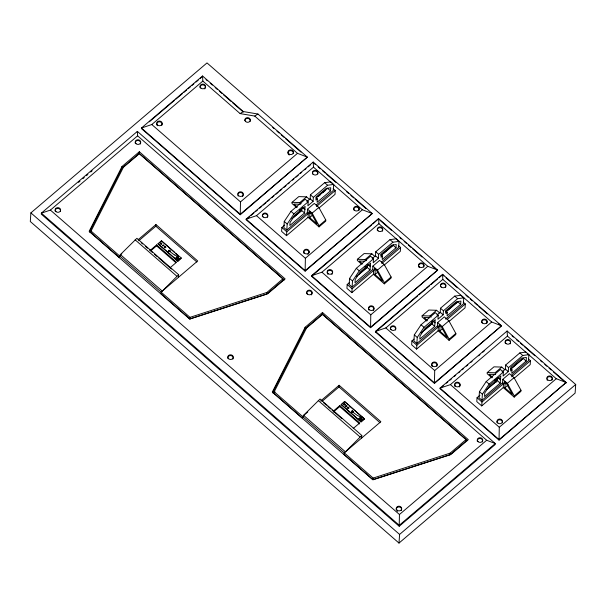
<?xml version="1.0" encoding="UTF-8"?>
<svg xmlns="http://www.w3.org/2000/svg" width="606" height="606" viewBox="0 0 606 606"><rect width="100%" height="100%" fill="white"/><g stroke="black" fill="none" stroke-linecap="round" stroke-linejoin="round"><path stroke-width="0.91" d="M202.51 76.507L202.548 75.992L202.836 81.075L151.795 124.533L141.433 128.025L240.287 214.236L307.356 157.128L297.493 153.356L240.491 201.889L240.249 214.751L141.403 128.54L141.433 128.025L202.548 75.992L243.324 111.557L257.929 114.026L307.356 157.128L240.249 214.751M313.166 162.559L313.204 162.052L313.491 167.142L256.505 215.66L246.134 219.16L305.174 270.647L372.243 213.539L362.358 209.759L305.379 258.277L305.136 271.162L246.097 219.667L246.134 219.16L313.204 162.052L372.243 213.539L305.136 271.162M372.879 223.97L378.621 218.599L378.909 223.69L321.922 272.208L311.545 275.707L370.584 327.202L437.661 270.087L427.775 266.307L370.789 314.832L370.554 327.71L311.514 276.215L311.545 275.707L378.621 218.599L437.661 270.087L370.554 327.71M137.297 132.373L137.365 131.396L137.615 135.835L50.404 210.093L41.359 213.145L399.271 525.296L495.276 443.547L486.656 440.251L399.445 514.509L399.202 526.266L41.291 214.123L41.359 213.145L137.365 131.396L495.276 443.547L495.208 444.524L399.202 526.266M443.918 276.056L442.524 274.306L442.819 279.396L385.833 327.922L375.455 331.414L434.494 382.909L501.563 325.801L491.686 322.021L434.699 370.539L434.457 383.416L375.417 331.929L375.455 331.414L442.524 274.306L501.563 325.801L434.457 383.416M507.078 331.52L507.108 331.012L507.404 336.103L450.417 384.621L440.039 388.12L499.079 439.608L566.148 382.5L556.27 378.72L499.283 427.245L499.041 440.123L440.001 388.628L440.039 388.12L507.108 331.012L566.148 382.5L499.041 440.123M30.891 212.873L30.3 221.516L398.998 543.074L575.109 393.127L575.7 384.484L207.002 62.926L30.891 212.873L399.589 534.431L398.998 543.074M282.843 278.881L266.913 292.448L266.799 294.107L282.729 280.54L282.843 278.881L139.342 153.727L123.382 167.309L91.059 231.045L90.945 232.704L119.238 257.376L120.276 256.497L120.405 254.596L136.895 238.302L178.641 274.707L178.459 277.336M89.446 232.151L121.904 168.15L122.018 166.491L139.327 151.75L285.138 278.919L267.829 293.66L189.633 318.983L89.127 231.333L122.018 166.491M119.238 257.376L119.352 255.717L121.806 253.626M121.904 168.15L139.213 153.409L139.327 151.75M138.736 240.771L155.84 226.212L155.954 224.553L197.692 260.959L161.09 292.122L160.984 293.781L189.905 319.014L265.905 294.395M150.826 250.74L156.575 245.847L156.643 244.877L176.551 262.239L170.081 267.746M158.068 243.923L161.537 240.779L178.528 255.823L175.073 258.754L158.068 243.923L161.537 240.779M162.135 291.236L178.641 274.707M175.073 258.754L178.543 255.611M175.725 259.323L179.187 256.179L181.315 258.027L177.846 261.178L175.725 259.323L177.103 258.148M177.846 261.178L181.315 258.027M177.997 259.02L178.043 258.308A1.977 0.757 49.6 0 0 176.71 256.088L176.535 255.929A2.174 0.659 47.6 0 0 175.581 255.3L174.922 255.058M189.905 319.014L190.019 317.355L120.276 256.497M257.898 114.542L257.929 114.026L254.732 116.064L240.127 113.602L202.836 81.075M284.722 225.068L281.866 227.5L281.601 231.371L286.524 235.673L308.06 217.334L308.325 213.463L307.325 212.6L307.568 209.138L314.272 203.434L318.854 207.426L325.786 220.023L325.71 221.175L319.006 226.886L308.06 217.334M316.173 205.063L333.292 190.489L333.709 184.413L327.596 185.247L313.363 197.367L313.09 201.381L307.901 205.79L308.174 201.783L305.235 199.215L291.001 211.335L284.252 221.448L283.843 227.53L286.782 230.091L307.325 212.6M361.615 438.07L361.79 435.441L320.051 399.036L303.561 415.322L303.432 417.223L302.394 418.11L274.101 393.438L274.215 391.771L306.538 328.043L322.49 314.453L465.999 439.615L465.885 441.274L449.955 454.833L373.061 479.74L344.132 454.515L344.246 452.856L380.848 421.685L339.11 385.28L320.582 401.058M286.782 230.091L287.199 224.015L293.948 213.903L308.174 201.783M286.524 235.673L286.789 231.795L308.325 213.463M309.825 199.7L306.553 196.844L298.773 196.609L292.069 202.321L291.994 203.472L296.781 207.646M301.606 209.07L301.5 210.615L300.129 209.426M291.804 218.774L301.621 210.411L301.743 208.684M304.56 212.979L305.121 206.358L295.008 214.971L290.047 222.41L289.835 225.515L304.56 212.979L301.621 210.411M309.908 213.698L308.916 212.835L308.999 211.539L311.37 213.607L317.173 224.137L309.643 217.577L309.908 213.698L311.249 212.562M306.901 201.571L310.143 198.813L310.416 194.799L324.657 182.679L330.77 181.845L333.709 184.413M272.594 392.877L305.06 328.876L305.174 327.217L322.483 312.476L468.294 439.645L450.985 454.386L372.788 479.717L272.283 392.059L305.174 327.217M302.394 418.11L302.508 416.451L307.803 411.936M317.324 198.859L317.089 202.313L330.528 190.867L330.74 187.754L326.248 188.368L316.127 196.988L315.915 200.056L317.324 198.859L316.143 197.829M319.006 226.886L319.082 225.735L312.143 213.138L307.568 209.138M305.06 328.876L322.369 314.135L322.483 312.476M333.164 188.678L335.277 190.519L335.012 194.39L318.953 208.063M321.892 401.498L338.996 386.939L339.11 385.28M349.329 282.646L347.185 284.472L346.92 288.342L351.851 292.637L373.379 274.306L373.644 270.435L372.652 269.564L372.887 266.11L379.591 260.398L384.174 264.39L391.105 276.995L391.029 278.139L384.325 283.85L373.379 274.306M333.262 412.08L339.731 406.573L339.799 405.603L359.706 422.965L353.237 428.472M381.5 262.034L398.619 247.46L399.028 241.377L392.915 242.218L378.682 254.338L378.409 258.345L373.22 262.762L373.493 258.754L370.554 256.186L356.32 268.299L349.579 278.419L349.162 284.494L352.101 287.062L372.652 269.564M341.223 404.656L344.685 401.513L361.684 416.549L358.229 419.488L341.223 404.656L344.685 401.513M352.101 287.062L352.518 280.987L359.267 270.867L373.493 258.754M351.851 292.637L352.109 288.767L373.644 270.435M375.144 256.671L371.872 253.816L364.092 253.581L357.388 259.292L357.313 260.436L361.411 264.019M345.284 451.97L361.79 435.441M366.925 266.034L366.819 267.587L365.448 266.39M356.343 276.518L367.1 267.36L367.274 264.761M358.229 419.488L361.699 416.345M358.881 420.049L362.343 416.905L364.456 418.966L361.002 421.905L358.881 420.049L362.343 416.905M370.039 269.928L370.614 263.072L360.267 271.882L355.207 279.464L354.987 282.744L370.039 269.928L367.1 267.36M361.002 421.905L364.464 418.761M374.235 269.806L374.319 268.511L376.69 270.579L382.492 281.108L374.962 274.541L375.228 270.67L374.235 269.806L375.576 268.663M372.228 258.542L375.462 255.777L375.743 251.77L389.976 239.65L396.089 238.817L399.028 241.377M382.469 256.08L382.234 259.535L396.006 247.816L396.233 244.536L391.643 245.165L381.295 253.982L381.068 257.277L382.469 256.08L380.704 254.543M384.325 283.85L384.401 282.707L377.462 270.102L372.887 266.11M373.061 479.74L373.175 478.081L303.432 417.223M398.483 245.642L400.596 247.483L400.331 251.354L384.272 265.027M414.072 339.102L411.921 340.928L411.663 344.806L416.587 349.101L438.123 330.77L438.38 326.899L437.388 326.028L437.623 322.574L444.334 316.862L448.91 320.854L455.848 333.459L455.773 334.603L449.061 340.314L438.123 330.77M445.524 319.104L463.355 303.917L463.772 297.841L457.659 298.675L443.425 310.795L443.145 314.809L437.964 319.226L438.236 315.211L435.297 312.651L421.064 324.763L414.315 334.883L413.906 340.958L416.845 343.526L437.388 326.028M416.845 343.526L417.261 337.451L424.003 327.331L438.236 315.211M416.587 349.101L416.852 345.231L438.38 326.899M439.888 313.128L436.615 310.28L428.836 310.045L422.132 315.756L422.049 316.9L426.836 321.082M431.555 324.051L431.714 321.725M421.125 332.891L431.76 323.831L431.881 322.104M434.699 326.399L435.267 319.665L425.041 328.376L420.026 335.883L419.814 339.08L434.699 326.399L431.76 323.831M438.971 326.27L439.062 324.975L441.433 327.035L447.228 337.572L439.706 331.005L439.971 327.134L438.971 326.27L440.32 325.127M436.964 315.006L440.206 312.241L440.479 308.234L454.712 296.114L460.833 295.274L463.772 297.841M447.296 312.416L447.061 315.87L460.666 304.288L460.886 301.099L456.348 301.712L446.107 310.431L445.895 313.613L447.296 312.416L445.531 310.87M449.061 340.314L449.144 339.171L442.206 326.566L437.623 322.574M449.955 454.833L450.069 453.174L465.999 439.615M463.226 302.106L465.332 303.947L465.075 307.818L449.016 321.491M479.914 395.294L477.051 397.733L476.786 401.604L481.717 405.899L503.245 387.567L503.51 383.696L502.518 382.833L502.753 379.371L509.457 373.66L514.039 377.659L520.978 390.256L520.895 391.4L514.191 397.112L503.245 387.567M511.366 375.296L528.485 360.721L528.902 354.646L522.781 355.48L508.548 367.6L508.275 371.607L503.094 376.023L503.366 372.016L500.42 369.448L486.194 381.568L479.444 391.681L479.028 397.756L481.975 400.324L502.518 382.833M481.975 400.324L482.384 394.248L489.133 384.128L503.366 372.016M481.717 405.899L481.982 402.028L503.51 383.696M505.018 369.933L501.745 367.077L493.966 366.842L487.254 372.554L487.179 373.705L491.966 377.879M496.844 378.523L496.685 380.848L495.314 379.651M486.573 389.681L497.261 380.583L497.435 377.985M500.2 383.143L500.806 375.849L490.019 385.03L484.77 392.9L484.527 396.491L500.2 383.143L497.261 380.583M505.093 383.931L504.101 383.068L504.192 381.772L506.563 383.84L512.358 394.37L504.828 387.802L505.093 383.931L506.434 382.787M502.094 371.804L505.336 369.046L505.609 365.032L519.842 352.912L525.955 352.078L528.902 354.646M512.017 369.827L511.782 373.288L526.167 361.04L526.409 357.449L521.652 358.093L510.866 367.281L510.608 371.024L512.017 369.827L510.843 368.804M514.191 397.112L514.267 395.968L507.336 383.363L502.753 379.371M528.349 358.904L530.462 360.744L530.197 364.623L514.146 378.288M163.878 245.741L163.393 245.013L162.559 245.415M164.4 247.187L165.09 246.4L165.756 247.21M165.771 246.998L165.097 247.574L164.438 247.134M345.784 406.005C347.874 404.906 346.321 408.012 345.731 405.937M169.453 250.899C169.279 252.073 167.945 251.573 168.65 250.702M168.385 251.089C169.188 253.013 169.415 249.907 170.006 251.035M169.854 251.21L168.794 250.407L169.385 251.096M353.162 411.769C352.359 412.444 350.283 411.777 352.503 411.156M352.404 412.444L352.631 411.739L353.01 411.944M164.423 247.036L165.074 246.612L165.733 247.051M165.749 247.15L165.082 247.786L164.408 246.983M344.965 404.444L344.314 404.869L343.655 404.429M345.715 406.141C346.95 403.944 347.533 408.217 345.715 406.452M274.101 393.438L274.95 391.756M169.475 251.005L168.566 250.657L169.241 251.301M161.741 243.854C160.105 245.029 160.56 242.082 161.794 243.62M163.825 245.672C160.628 245.15 165.877 244.93 162.741 245.983M343.7 404.187L344.466 403.929L344.973 404.497M178.346 259.436L178.422 258.815M149.311 121.806L174.475 100.384M175.907 99.157L182.383 93.65M183.815 92.423L186.693 89.976M188.133 88.749L190.292 86.916M191.723 85.688L193.882 83.855M196.041 82.015L198.2 80.181M200.351 78.348L201.79 77.121M78.545 182.398L79.984 181.179M82.848 178.74L84.279 177.52M86.431 175.687L87.862 174.467M90.726 172.028L92.157 170.809M138.138 239.718L155.954 224.553M150.174 250.384L156.643 244.877M246.809 219.061L249.664 216.63M251.089 215.418L253.944 212.986M255.368 211.767L257.512 209.949M259.656 208.123L261.792 206.305M263.224 205.086L266.072 202.654M267.504 201.442L269.64 199.616M271.783 197.798L273.927 195.973M276.063 194.155L278.207 192.329M279.631 191.117L281.775 189.292M283.911 187.466L286.055 185.648M288.191 183.823L289.623 182.611M292.478 180.179L293.902 178.959M296.046 177.141L298.182 175.316M300.326 173.498L301.75 172.278M304.606 169.847L306.03 168.635M308.174 166.809L310.31 164.991M292.069 202.321L299.849 202.555L306.553 196.844M316.271 197.942L327.588 188.299L330.528 190.867M294.016 217.153L301.167 211.062M318.43 196.367L320.529 194.571M322.634 192.784L325.437 190.398M308.916 212.835L310.257 211.691M316.423 206.563L335.277 190.519M312.143 213.138L318.854 207.426M309.643 217.577L312.325 215.289M319.082 225.735L325.786 220.023M311.514 276.215L371.448 225.182M357.388 259.292L365.168 259.527L371.872 253.816M381.363 255.217L393.067 245.248L396.006 247.816M359.335 274.124L367.198 267.428M380.947 255.724L382.348 254.528M383.75 253.331L393.567 244.975M381.742 263.534L400.596 247.483M377.462 270.102L384.174 264.39M374.962 274.541L377.644 272.261M384.401 282.707L391.105 276.995M375.417 331.929L417.519 296.084M418.943 294.864L425.367 289.395M426.791 288.183L429.646 285.752M431.078 284.54L437.494 279.071M438.926 277.859L441.782 275.427M422.132 315.756L429.912 315.991L436.615 310.28M445.554 312.082L457.727 301.72L460.666 304.288M424.079 330.581L432.654 323.278M446.387 311.59L457.606 302.038M333.33 411.11L339.799 405.603M447.183 319.4L465.332 303.947M442.206 326.566L448.91 320.854M439.706 331.005L442.388 328.725M449.144 339.171L455.848 333.459M442.145 386.81L443.569 385.59M446.425 383.159L447.857 381.947M449.993 380.121L451.425 378.909M454.273 376.477L455.704 375.265M458.553 372.834L459.984 371.622M462.12 369.796L463.552 368.584M466.408 366.153L467.832 364.933M470.688 362.509L472.112 361.29M478.535 355.82L479.96 354.608M482.815 352.177L484.239 350.965M501.745 367.077L495.034 372.788L487.254 372.554M487.777 388.597L497.784 380.083M510.813 368.986L523.433 358.237M510.275 369.493L523.228 358.472L526.167 361.04M504.101 383.068L505.442 381.924M511.615 376.796L530.462 360.744M507.336 383.363L514.039 377.659M504.828 387.802L508.184 384.946M514.267 395.968L520.978 390.256M399.589 534.431L575.7 384.484M168.794 250.407L169.347 250.422M168.816 250.513L169.218 250.528M348.715 408.346C346.465 409.179 348.435 405.596 348.912 407.936C347.352 409.33 347.496 406.232 348.889 407.785M240.127 113.602L243.324 111.557M178.247 259.504L177.528 259.262L177.869 258.61M190.019 317.355L266.913 292.448M373.175 478.081L450.069 453.174M300.47 204.245L293.971 204.055L297.394 207.032M364.865 261.186L359.29 261.019L362.714 264.004M429.601 317.65L424.033 317.483L427.45 320.468M495.663 374.478L489.156 374.281L492.58 377.265M169.157 250.248L169.968 250.823M169.044 250.263L170.006 250.914M168.922 250.316L169.877 251.111M169.513 251.255L173.422 254.179A5.037 1.53 47.6 0 0 174.816 255.012M168.566 250.657L169.301 251.195M168.415 250.952L169.172 251.513M168.392 251.21L169.044 251.702M352.313 410.974L353.124 411.55M352.2 410.989L353.154 411.648M352.078 411.042L353.033 411.838M351.95 411.133L352.722 411.671M351.828 411.247L352.631 411.739M352.54 411.822L351.881 411.33L352.374 411.262M352.669 411.982L356.578 414.905A5.037 1.53 47.6 0 0 358.078 415.784L358.729 416.034A2.174 0.659 47.6 0 1 359.684 416.655L359.866 416.814A1.977 0.757 49.6 0 1 361.199 418.897M351.722 411.383L352.457 411.921M351.631 411.535L352.397 412.027M351.571 411.679L352.328 412.239M351.541 411.822L352.351 412.398M351.541 411.944L352.2 412.436M380.007 220.349L391.385 230.272M399.922 237.719L401.346 238.961M404.194 241.438L406.323 243.301M408.459 245.165L411.307 247.642M412.724 248.884L421.973 256.952M432.646 266.254L434.775 268.117M446.046 277.919L457.432 287.842M465.969 295.289L468.097 297.152M470.233 299.016L472.369 300.871M474.498 302.735L477.346 305.212M478.77 306.454L487.307 313.9M498.685 323.824L500.821 325.687M512.055 335.86L513.479 337.103M516.32 339.587L518.456 341.443M520.592 343.307L522.728 345.17M524.145 346.412L534.818 355.714M540.507 360.676L541.931 361.918M544.779 364.403L546.907 366.259M549.044 368.122L551.18 369.986M553.308 371.842L566.118 383.015M313.878 163.181L315.302 164.423M318.15 166.9L320.279 168.763M322.415 170.627L325.263 173.104M326.679 174.346L335.929 182.414M346.602 191.716L348.73 193.579M350.866 195.435L353.715 197.92M355.139 199.162L365.804 208.464M272.723 127.472L274.139 128.699M276.957 131.169L279.078 133.009M281.199 134.858L284.025 137.32M285.434 138.554L300.97 152.098M378.909 223.69L427.775 266.307M442.819 279.396L491.686 322.021M313.491 167.142L331.906 183.201M333.323 184.436L362.358 209.759M507.404 336.103L525.819 352.162M527.235 353.396L556.27 378.72M254.732 116.064L297.493 153.356M324.657 182.679L327.596 185.247M389.976 239.65L392.915 242.218M454.712 296.114L457.659 298.675M519.842 352.912L522.781 355.48M206.025 79.575L207.434 80.803M210.244 83.257L212.35 85.09M215.168 87.544L217.274 89.385M219.387 91.226L222.197 93.68M223.599 94.907L231.333 101.649M232.742 102.876L243.286 112.072M310.416 194.799L313.363 197.367M375.743 251.77L378.682 254.338M440.479 308.234L443.425 310.795M505.609 365.032L508.548 367.6M310.143 198.813L313.09 201.381M375.462 255.777L378.409 258.345M440.206 312.241L443.145 314.809M505.336 369.046L508.275 371.607M299.849 202.555L301.159 203.699M365.168 259.527L366.478 260.671M429.912 315.991L431.214 317.127M498.2 377.538L500.548 379.591M498.079 377.636L500.435 379.689M368.039 264.314L370.387 266.367M432.699 320.786L435.055 322.839L433.169 321.4M302.561 207.366L304.916 209.418M367.918 264.413L370.274 266.466M302.447 207.464L304.803 209.517M299.515 210.032L300.879 211.229M364.835 267.004L366.206 268.193M494.701 380.265L496.753 382.053M291.001 211.335L293.948 213.903M356.32 268.299L359.267 270.867M421.064 324.763L424.003 327.331M486.194 381.568L489.133 384.128M284.252 221.448L287.199 224.015M349.579 278.419L352.518 280.987M414.315 334.883L417.261 337.451M479.444 391.681L482.384 394.248M281.866 227.5L286.789 231.795M347.185 284.472L352.109 288.767M411.921 340.928L416.852 345.231M477.051 397.733L481.982 402.028M321.922 272.208L370.789 314.832M385.833 327.922L434.699 370.539M450.417 384.621L499.283 427.245M256.505 215.66L305.379 258.277M151.795 124.533L240.491 201.889M137.615 135.835L486.656 440.251M139.213 153.409L284.312 279.957M322.369 314.135L467.468 440.683M155.84 226.212L196.874 262.004M338.996 386.939L380.03 422.73M161.522 240.991L174.27 252.111M175.695 253.346L178.528 255.823M344.678 401.717L348.215 404.808M349.632 406.043L361.684 416.549M363.039 417.731L364.456 418.966M158.083 243.718L175.089 258.55M175.74 259.11L177.861 260.966M341.239 404.444L358.244 419.276M358.888 419.844L361.017 421.693M156.575 245.847L175.77 262.587M339.731 406.573L359.638 423.935M141.198 242.68L142.599 243.907M145.417 246.362L147.523 248.202M149.637 250.043L152.447 252.497M154.56 254.338L157.371 256.792M158.78 258.02L171.445 269.064M323.649 402.801L326.46 405.255M327.869 406.474L330.679 408.929M332.088 410.156L341.935 418.746M135.123 239.809L176.869 276.215M318.279 400.536L360.025 436.949M120.405 254.596L162.15 291.001M303.561 415.322L345.306 451.735M91.059 231.045L119.352 255.717M274.215 391.771L302.508 416.451M50.404 210.093L399.445 514.509M177.573 259.224L178.422 258.944M360.676 419.844C362.206 419.799 361.411 420.594 360.661 419.738M178.535 258.209A1.091 0.939 3.9 0 1 178.702 259.747A1.091 0.939 3.9 0 1 176.975 259.323A1.091 0.939 3.9 0 1 177.99 258.08M178.399 258.414A0.818 0.704 3.9 0 1 178.573 259.519A0.818 0.704 3.9 0 1 177.293 259.36A0.818 0.704 3.9 0 1 177.778 258.33M362.093 419.291A1.091 0.939 3.9 0 1 361.153 420.685A1.091 0.939 3.9 0 1 360.206 419.261M360.381 419.072A1.091 0.939 3.9 0 1 360.865 418.837M361.426 418.844A1.091 0.939 3.9 0 1 361.918 419.094M361.388 418.655A0.818 0.704 3.9 0 1 361.85 419.746A0.818 0.704 3.9 0 1 360.509 419.723A0.818 0.704 3.9 0 1 360.964 418.648M361.941 419.572A0.818 0.704 3.9 0 1 361.153 420.45A0.818 0.704 3.9 0 1 360.358 419.549M497.056 422.723A2.727 2.341 3.9 0 1 499.67 419.807A2.727 2.341 3.9 0 1 502.313 422.791M454.992 386.431A2.727 2.341 3.9 0 1 455.773 383.348A2.727 2.341 3.9 0 1 459.424 383.818A2.727 2.341 3.9 0 1 459.28 386.976M546.938 378.379A2.727 2.341 3.9 0 1 550.604 376.864A2.727 2.341 3.9 0 1 551.937 380.227M547.218 380.159A2.727 2.341 3.9 0 1 546.945 379.591M505.23 343.201A2.727 2.341 3.9 0 1 508.199 340.314A2.727 2.341 3.9 0 1 510.214 343.837M481.762 322.74A2.727 2.341 3.9 0 1 484.732 319.847A2.727 2.341 3.9 0 1 486.754 323.377M445.758 286.827A2.727 2.341 3.9 0 1 445.493 287.388M440.501 286.759A2.727 2.341 3.9 0 1 442.759 283.858A2.727 2.341 3.9 0 1 445.849 286.221M431.677 365.054A2.727 2.341 3.9 0 1 435.093 362.835A2.727 2.341 3.9 0 1 436.759 366.297M432.048 366.236A2.727 2.341 3.9 0 1 431.767 365.66M390.423 329.444A2.727 2.341 3.9 0 1 393.392 326.558A2.727 2.341 3.9 0 1 395.407 330.081M332.262 273.889A2.727 2.341 3.9 0 1 331.838 274.374M327.99 274.321A2.727 2.341 3.9 0 1 327.551 273.829M327.278 273.253A2.727 2.341 3.9 0 1 329.535 270.359A2.727 2.341 3.9 0 1 332.626 272.723M368.902 310.045A2.727 2.341 3.9 0 1 369.683 306.962A2.727 2.341 3.9 0 1 373.326 307.424A2.727 2.341 3.9 0 1 373.182 310.59M419.329 267.61A2.727 2.341 3.9 0 1 419.147 264.443A2.727 2.341 3.9 0 1 422.799 264.08A2.727 2.341 3.9 0 1 423.609 267.185M377.356 230.568A2.727 2.341 3.9 0 1 380.326 227.674A2.727 2.341 3.9 0 1 382.348 231.197M312.507 174.005A2.727 2.341 3.9 0 1 315.12 171.089A2.727 2.341 3.9 0 1 317.764 174.081M359.025 210.062A2.727 2.341 3.9 0 1 358.752 210.623M353.768 209.987A2.727 2.341 3.9 0 1 356.025 207.085A2.727 2.341 3.9 0 1 359.116 209.456M308.333 254.028A2.727 2.341 3.9 0 1 307.772 254.391M304.045 253.482A2.727 2.341 3.9 0 1 303.773 252.914M303.674 252.301A2.727 2.341 3.9 0 1 306.742 250.02A2.727 2.341 3.9 0 1 309.03 252.982M262.421 216.698A2.727 2.341 3.9 0 1 265.39 213.804A2.727 2.341 3.9 0 1 267.413 217.334M237.878 194.231A2.727 2.341 3.9 0 1 241.862 192.867A2.727 2.341 3.9 0 1 242.445 196.564M238.158 196.018A2.727 2.341 3.9 0 1 237.885 195.45M157.499 125.783A2.727 2.341 3.9 0 1 157.325 122.617A2.727 2.341 3.9 0 1 160.969 122.253A2.727 2.341 3.9 0 1 161.779 125.359M289.304 155A2.727 2.341 3.9 0 1 288.744 154.613M288.305 154.121A2.727 2.341 3.9 0 1 288.032 153.553M287.933 152.947A2.727 2.341 3.9 0 1 291.001 150.667A2.727 2.341 3.9 0 1 293.289 153.629M244.854 120.692A2.727 2.341 3.9 0 1 247.922 118.405A2.727 2.341 3.9 0 1 250.21 121.374M200.109 87.779A2.727 2.341 3.9 0 1 203.427 84.954A2.727 2.341 3.9 0 1 204.669 88.893M477.331 441.395A2.727 2.341 3.9 0 1 480.3 438.509A2.727 2.341 3.9 0 1 482.323 442.032M396.294 509.873A2.727 2.341 3.9 0 1 399.263 506.98A2.727 2.341 3.9 0 1 401.286 510.51M397.566 511.312A2.727 2.341 3.9 0 1 397.006 510.934M135.305 143.417A2.727 2.341 3.9 0 1 138.274 140.524A2.727 2.341 3.9 0 1 140.289 144.054M55.214 211.305A2.727 2.341 3.9 0 1 57.828 208.396A2.727 2.341 3.9 0 1 60.471 211.38M306.727 293.812A2.727 2.341 3.9 0 1 310.045 290.986A2.727 2.341 3.9 0 1 311.287 294.925M227.879 358.472A2.727 2.341 3.9 0 1 230.848 355.586A2.727 2.341 3.9 0 1 232.863 359.108M160.499 243.392C161.007 246.142 162.719 241.771 160.499 243.392M344.988 404.293C343.822 406.838 343.254 402.164 344.988 404.293M441.266 287.055A2.727 2.341 3.9 0 0 445.811 286.07A2.727 2.341 3.9 0 0 442.463 283.146A2.727 2.341 3.9 0 0 441.266 287.055M432.532 365.963A2.727 2.341 3.9 0 0 437.077 364.979A2.727 2.341 3.9 0 0 433.729 362.055A2.727 2.341 3.9 0 0 432.532 365.963M482.527 323.043A2.727 2.341 3.9 0 0 487.072 322.051A2.727 2.341 3.9 0 0 483.724 319.135A2.727 2.341 3.9 0 0 482.527 323.043M391.181 329.747A2.727 2.341 3.9 0 0 395.733 328.763A2.727 2.341 3.9 0 0 392.385 325.839A2.727 2.341 3.9 0 0 391.181 329.747M378.121 230.863A2.727 2.341 3.9 0 0 382.666 229.879A2.727 2.341 3.9 0 0 379.318 226.955A2.727 2.341 3.9 0 0 378.121 230.863M419.382 266.852A2.727 2.341 3.9 0 0 423.927 265.86A2.727 2.341 3.9 0 0 420.579 262.943A2.727 2.341 3.9 0 0 419.382 266.852M328.035 273.556A2.727 2.341 3.9 0 0 332.588 272.571A2.727 2.341 3.9 0 0 329.24 269.647A2.727 2.341 3.9 0 0 328.035 273.556M369.387 309.772A2.727 2.341 3.9 0 0 373.932 308.787A2.727 2.341 3.9 0 0 370.592 305.863A2.727 2.341 3.9 0 0 369.387 309.772M313.264 174.308A2.727 2.341 3.9 0 0 317.817 173.316A2.727 2.341 3.9 0 0 314.469 170.4A2.727 2.341 3.9 0 0 313.264 174.308M354.525 210.29A2.727 2.341 3.9 0 0 359.078 209.305A2.727 2.341 3.9 0 0 355.73 206.381A2.727 2.341 3.9 0 0 354.525 210.29M263.186 216.993A2.727 2.341 3.9 0 0 267.731 216.009A2.727 2.341 3.9 0 0 264.383 213.092A2.727 2.341 3.9 0 0 263.186 216.993M304.538 253.21A2.727 2.341 3.9 0 0 309.083 252.225A2.727 2.341 3.9 0 0 305.735 249.301A2.727 2.341 3.9 0 0 304.538 253.21M238.65 195.746A2.727 2.341 3.9 0 0 243.195 194.761A2.727 2.341 3.9 0 0 239.847 191.844A2.727 2.341 3.9 0 0 238.65 195.746M288.797 153.856A2.727 2.341 3.9 0 0 293.342 152.871A2.727 2.341 3.9 0 0 289.994 149.947A2.727 2.341 3.9 0 0 288.797 153.856M157.552 125.025A2.727 2.341 3.9 0 0 162.097 124.033A2.727 2.341 3.9 0 0 158.749 121.117A2.727 2.341 3.9 0 0 157.552 125.025M245.71 121.601A2.727 2.341 3.9 0 0 250.255 120.609A2.727 2.341 3.9 0 0 246.915 117.693A2.727 2.341 3.9 0 0 245.71 121.601M200.866 88.082A2.727 2.341 3.9 0 0 205.419 87.097A2.727 2.341 3.9 0 0 202.071 84.173A2.727 2.341 3.9 0 0 200.866 88.082M177.255 259.254A1.091 0.939 3.9 0 0 179.073 258.86A1.091 0.939 3.9 0 0 177.74 257.694A1.091 0.939 3.9 0 0 177.255 259.254M177.452 259.088A0.818 0.704 3.9 0 0 178.815 258.792A0.818 0.704 3.9 0 0 177.808 257.921A0.818 0.704 3.9 0 0 177.452 259.088M397.059 510.176A2.727 2.341 3.9 0 0 401.604 509.184A2.727 2.341 3.9 0 0 398.256 506.268A2.727 2.341 3.9 0 0 397.059 510.176M478.096 441.698A2.727 2.341 3.9 0 0 482.641 440.706A2.727 2.341 3.9 0 0 479.293 437.79A2.727 2.341 3.9 0 0 478.096 441.698M136.062 143.72A2.727 2.341 3.9 0 0 140.615 142.728A2.727 2.341 3.9 0 0 137.267 139.812A2.727 2.341 3.9 0 0 136.062 143.72M55.972 211.608A2.727 2.341 3.9 0 0 60.524 210.623A2.727 2.341 3.9 0 0 57.176 207.699A2.727 2.341 3.9 0 0 55.972 211.608M307.492 294.107A2.727 2.341 3.9 0 0 312.037 293.122A2.727 2.341 3.9 0 0 308.689 290.206A2.727 2.341 3.9 0 0 307.492 294.107M228.636 358.775A2.727 2.341 3.9 0 0 233.189 357.79A2.727 2.341 3.9 0 0 229.841 354.866A2.727 2.341 3.9 0 0 228.636 358.775M455.485 386.166A2.727 2.341 3.9 0 0 460.03 385.174A2.727 2.341 3.9 0 0 456.682 382.257A2.727 2.341 3.9 0 0 455.485 386.166M497.821 423.018A2.727 2.341 3.9 0 0 502.366 422.034A2.727 2.341 3.9 0 0 499.018 419.117A2.727 2.341 3.9 0 0 497.821 423.018M547.71 379.894A2.727 2.341 3.9 0 0 552.255 378.901A2.727 2.341 3.9 0 0 548.907 375.985A2.727 2.341 3.9 0 0 547.71 379.894M505.987 343.504A2.727 2.341 3.9 0 0 510.532 342.519A2.727 2.341 3.9 0 0 507.192 339.595A2.727 2.341 3.9 0 0 505.987 343.504M360.411 419.981A1.091 0.939 3.9 0 0 362.229 419.587A1.091 0.939 3.9 0 0 360.896 418.42A1.091 0.939 3.9 0 0 360.411 419.981"/></g></svg>
